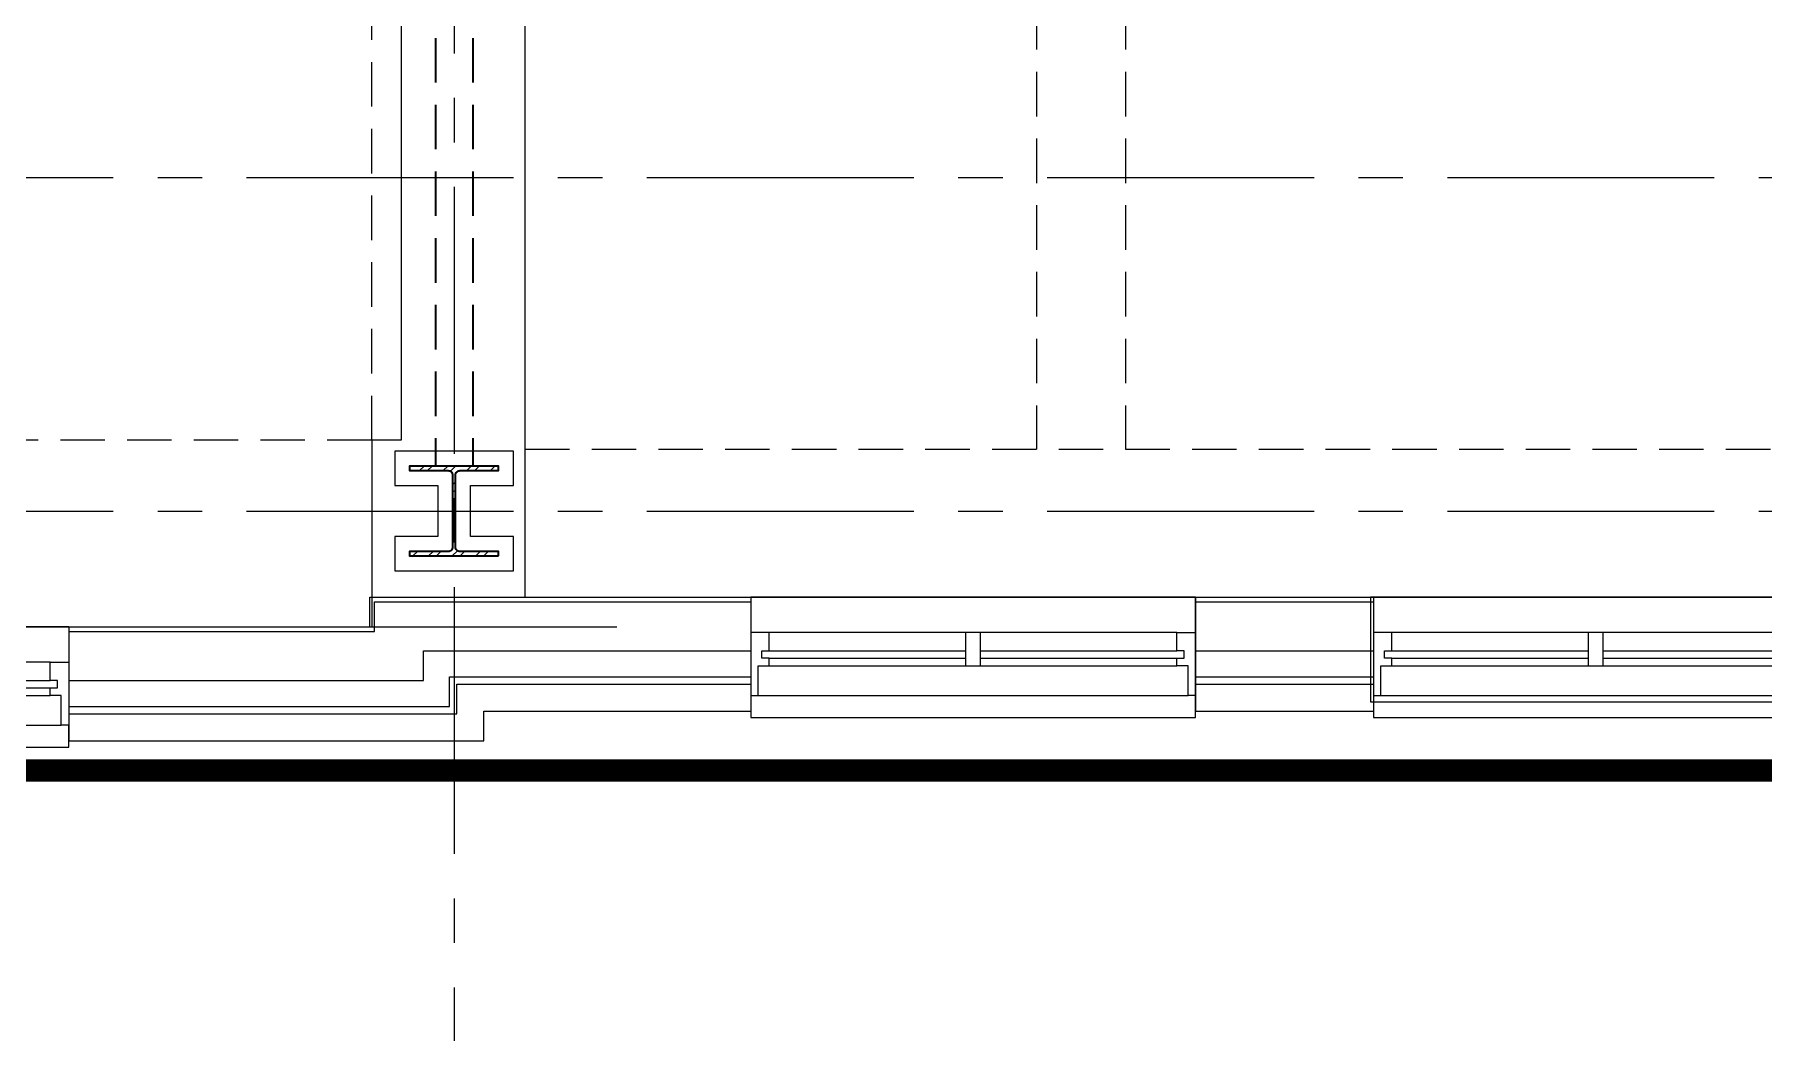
# Model space of a CAD drawing. Header units: inches. Extents: x 24000 to 28048, y 0 to 3165.
# Drawn here: x 25063.4 to 25296.6, y 773.9 to 908.5 of the extents above; entities that cross this region are included whole.
import ezdxf

# ---------------------------------------------------------------- set-up
doc = ezdxf.new("R2010")
doc.units = ezdxf.units.IN
doc.header["$LTSCALE"] = 48
doc.header["$MEASUREMENT"] = 0
for name, pattern in [('CENTER2', [1.125, 0.75, -0.125, 0.125, -0.125]), ('HIDDEN', [0.375, 0.25, -0.125]), ('HIDDEN2', [0.1875, 0.125, -0.0625]), ('PHANTOM2', [1.25, 0.625, -0.125, 0.125, -0.125, 0.125, -0.125])]:
    doc.linetypes.add(name, pattern=pattern)
for name, color, linetype in [('_0_Objects', 8, 'Continuous'), ('A-Flor-Soffit', 8, 'HIDDEN2'), ('A-Glaz', 8, 'Continuous'), ('A-Glaz-Sill', 8, 'Continuous'), ('A-Grid(3-32)', 8, 'CENTER2'), ('A-Site-Property', 8, 'PHANTOM2'), ('A-Wall-Full', 8, 'Continuous'), ('A-Wall-Hatch', 8, 'Continuous')]:
    doc.layers.add(name, color=color, linetype=linetype)
for name, color, linetype, lineweight in [('A-Detl-Hatch', 8, 'Continuous', 18), ('S-Detl-Hatch', 8, 'Continuous', 18), ('S-Detl-Wide', 8, 'Continuous', 35)]:
    doc.layers.add(name, color=color, linetype=linetype, lineweight=lineweight)
doc.layers.add('G-Anno-Nplt', color=8, linetype='Continuous', lineweight=18, plot=False)

# ---------------------------------------------------------------- blocks, each defined once
blk = doc.blocks.new('EXTERIOR WINDOW')
at = {"layer": 'A-Glaz'}
for p, q in [((3829.83, -10349.67), (3856.33, -10349.67)), ((3829.83, -10350.67), (3856.33, -10350.67)), ((3858.33, -10349.67), (3884.83, -10349.67)), ((3858.33, -10350.67), (3884.83, -10350.67)), ((3829.83, -10351.67), (3884.83, -10351.67))]:
    blk.add_line(p, q, dxfattribs=at)
for points in [[(3829.83, -10349.67), (3829.83, -10347.17), (3827.33, -10347.17), (3827.33, -10355.67), (3828.33, -10355.67), (3828.33, -10351.67), (3829.83, -10351.67), (3829.83, -10350.67), (3828.83, -10350.67), (3828.83, -10349.67), (3829.83, -10349.67)], [(3884.83, -10349.67), (3884.83, -10347.17), (3887.33, -10347.17), (3887.33, -10355.67), (3886.33, -10355.67), (3886.33, -10351.67), (3884.83, -10351.67), (3884.83, -10350.67), (3885.83, -10350.67), (3885.83, -10349.67), (3884.83, -10349.67)]]:
    blk.add_lwpolyline(points, dxfattribs=at)
blk.add_lwpolyline([(3858.33, -10347.17), (3856.33, -10347.17), (3856.33, -10351.67), (3858.33, -10351.67)], close=True, dxfattribs=at)
at = {"layer": 'A-Glaz-Sill'}
for p, q in [((3887.33, -10342.42), (3827.33, -10342.42)), ((3884.83, -10347.17), (3829.83, -10347.17)), ((3828.33, -10355.67), (3886.33, -10355.67))]:
    blk.add_line(p, q, dxfattribs=at)
blk.add_lwpolyline([(3827.33, -10355.67), (3827.33, -10358.67), (3887.33, -10358.67), (3887.33, -10355.67)], dxfattribs=at)
blk = doc.blocks.new('4TH FLOOR CORE & SHELL')
at = {"layer": 'A-Wall-Full'}
for p, q in [((3093.12, -15213.38), (3093.12, -15209.38)), ((3093.12, -15209.38), (3144.5, -15209.38)), ((3144.5, -15209.34), (3144.5, -15224.71)), ((3204.5, -15209.34), (3204.5, -15224.71)), ((3204.5, -15209.38), (3228.5, -15209.38)), ((3228.5, -15209.34), (3228.5, -15224.71)), ((3052.5, -15213.38), (3052.5, -15228.75)), ((3052.5, -15213.38), (3093.12, -15213.38)), ((3108.5, -15224.75), (3144.5, -15224.75)), ((3108.5, -15228.75), (3108.5, -15224.75)), ((3204.5, -15224.75), (3228.5, -15224.75)), ((3052.5, -15228.75), (3108.5, -15228.75))]:
    blk.add_line(p, q, dxfattribs=at)
at = {"layer": 'A-Wall-Hatch'}
for p, q in [((3093.75, -15214), (3093.75, -15210)), ((3093.75, -15210), (3144.5, -15210)), ((3204.5, -15210), (3228.5, -15210)), ((3052.5, -15214), (3093.75, -15214)), ((3100.37, -15216.62), (3144.5, -15216.62)), ((3100.37, -15220.62), (3100.37, -15216.62)), ((3204.5, -15216.62), (3228.5, -15216.62)), ((3052.5, -15220.62), (3100.37, -15220.62)), ((3103.87, -15220.12), (3144.5, -15220.12)), ((3103.87, -15224.12), (3103.87, -15220.12)), ((3204.5, -15220.12), (3228.5, -15220.12)), ((3104.87, -15221.12), (3144.5, -15221.12)), ((3104.87, -15225.12), (3104.87, -15221.12)), ((3204.5, -15221.12), (3228.5, -15221.12)), ((3052.5, -15224.12), (3103.87, -15224.12)), ((3052.5, -15225.12), (3104.87, -15225.12))]:
    blk.add_line(p, q, dxfattribs=at)
for p in [(-682.83, -4866.95), (-598.83, -4866.95), (-834.83, -4870.95)]:
    blk.add_blockref('EXTERIOR WINDOW', p)
blk = doc.blocks.new('*U10')
at = {"layer": 'A-Detl-Hatch'}
h = blk.add_hatch(dxfattribs=at)
h.set_pattern_fill('ANSI32', color=256, scale=6, style=0)
h.set_pattern_definition([(45, (0, -6.06), (-1.591, 1.591), []), (45, (1.0607, -6.06), (-1.591, 1.591), [])])
edge = h.paths.add_edge_path()
edge.add_line((6, -12.12), (6, -11.515))
edge.add_line((6, -11.515), (0.795, -11.515))
edge.add_arc((0.795, -10.915), 0.6, 180, 270, ccw=False)
edge.add_line((0.195, -10.915), (0.195, -1.205))
edge.add_arc((0.795, -1.205), 0.6, 90, 180, ccw=False)
edge.add_line((0.795, -0.605), (6, -0.605))
edge.add_line((6, -0.605), (6, 0))
edge.add_line((6, 0), (-6, 0))
edge.add_line((-6, 0), (-6, -0.605))
edge.add_line((-6, -0.605), (-0.795, -0.605))
edge.add_arc((-0.795, -1.205), 0.6, 0, 90, ccw=False)
edge.add_line((-0.195, -1.205), (-0.195, -10.915))
edge.add_arc((-0.795, -10.915), 0.6, 270, 360, ccw=False)
edge.add_line((-0.795, -11.515), (-6, -11.515))
edge.add_line((-6, -11.515), (-6, -12.12))
edge.add_line((-6, -12.12), (6, -12.12))
at = {"linetype": 'ByBlock'}
blk.add_lwpolyline([(6, -12.12), (6, -11.515), (0.795, -11.515, -0.4142136), (0.195, -10.915), (0.195, -1.205, -0.4142136), (0.795, -0.605), (6, -0.605), (6, 0), (-6, 0), (-6, -0.605), (-0.795, -0.605, -0.4142136), (-0.195, -1.205), (-0.195, -10.915, -0.4142136), (-0.795, -11.515), (-6, -11.515), (-6, -12.12)], format="xyb", close=True, dxfattribs=at)
blk = doc.blocks.new('W12X65')
at = {"layer": 'S-Detl-Hatch'}
blk.add_lwpolyline([(13860.59, -7310.28), (13860.59, -7305.67), (13854.79, -7305.67), (13854.79, -7298.76), (13860.59, -7298.76), (13860.59, -7294.16), (13844.59, -7294.16), (13844.59, -7298.76), (13850.4, -7298.76), (13850.4, -7305.67), (13844.59, -7305.67), (13844.59, -7310.28)], close=True, dxfattribs=at)
at = {"layer": 'S-Detl-Wide'}
blk.add_blockref('*U10', (13852.59, -7296.16), dxfattribs=at)
blk = doc.blocks.new('4TH FLOOR - STRUCTURAL GRID')
at = {"layer": 'A-Grid(3-32)'}
for p, q in [((3104.5, -13426.01), (3104.5, -15409.77)), ((2104.5, -15152.75), (5912.5, -15152.75)), ((2104.5, -15197.75), (5912.5, -15197.75))]:
    blk.add_line(p, q, dxfattribs=at)
at = {"layer": 'S-Detl-Wide', "linetype": 'HIDDEN2'}
for p, q in [((3102, -14998.94), (3102, -15191.69)), ((3107, -14998.94), (3107, -15191.69))]:
    blk.add_line(p, q, dxfattribs=at)
blk.add_blockref('W12X65', (-10748.1, -7895.53))
blk = doc.blocks.new('King Studio 2')
at = {"layer": 'A-Flor-Soffit'}
for p, q in [((9.56, 260.64), (188.88, 260.63)), ((78.56, 146.75), (78.56, 260.63)), ((90.56, 146.75), (90.56, 260.63))]:
    blk.add_line(p, q, dxfattribs=at)
at = {"layer": 'A-Wall-Full'}
blk.add_line((9.56, 280.62), (9.56, 146.75), dxfattribs=at)
at = {"layer": 'G-Anno-Nplt'}
blk.add_line((9.56, 280.62), (214.58, 280.62), dxfattribs=at)
for points in [[(100, 280.62), (40, 280.62), (40, 296.87), (100, 296.87)], [(184, 280.62), (124, 280.62), (124, 296.87), (184, 296.87)], [(123.62, 294.75), (183.62, 294.75), (183.62, 280.62), (123.62, 280.62)]]:
    blk.add_lwpolyline(points, close=True, dxfattribs=at)
blk = doc.blocks.new('2 Bedroom Suite')
at = {"layer": 'A-Flor-Soffit'}
for q in [(426.87, -94.62), (288.56, -259.44)]:
    blk.add_line((426.87, -259.44), q, dxfattribs=at)
at = {"layer": 'A-Wall-Full'}
for p, q in [((430.87, -94.62), (430.87, -259.44)), ((426.87, -259.44), (426.87, -284.63)), ((430.87, -259.44), (426.87, -259.44))]:
    blk.add_line(p, q, dxfattribs=at)
at = {"layer": 'G-Anno-Nplt'}
blk.add_line((-1.25, -284.63), (459.95, -284.63), dxfattribs=at)

msp = doc.modelspace()

# ---------------------------------------------------------------- linework, layer by layer
at = {"layer": 'A-Site-Property', "const_width": 3}
msp.add_lwpolyline([(24860, 809.26, 0.000391), (24716, 809.14, 0.00127), (24248, 807.22), (24248, 1672.12), (24248, 2571.99), (27651.75, 1937.56, 0.002707), (27800, 1910.76), (27800, 809.26), (24860, 809.26)], format="xyb", dxfattribs=at)

# ---------------------------------------------------------------- block references
at = {"layer": '_0_Objects', "linetype": 'HIDDEN'}
msp.add_blockref('4TH FLOOR - STRUCTURAL GRID', (22015.5, 16042.01), dxfattribs=at)
at = {"layer": '_0_Objects'}
for name, p in [('4TH FLOOR CORE & SHELL', (22015.5, 16042.01)), ('2 Bedroom Suite', (24682, 1113.26))]:
    msp.add_blockref(name, p, dxfattribs=at)
at = {"layer": '_0_Objects', "xscale": -1, "rotation": 180}
msp.add_blockref('King Studio 2', (25120, 1113.26), dxfattribs=at)

doc.saveas('drawing.dxf')
